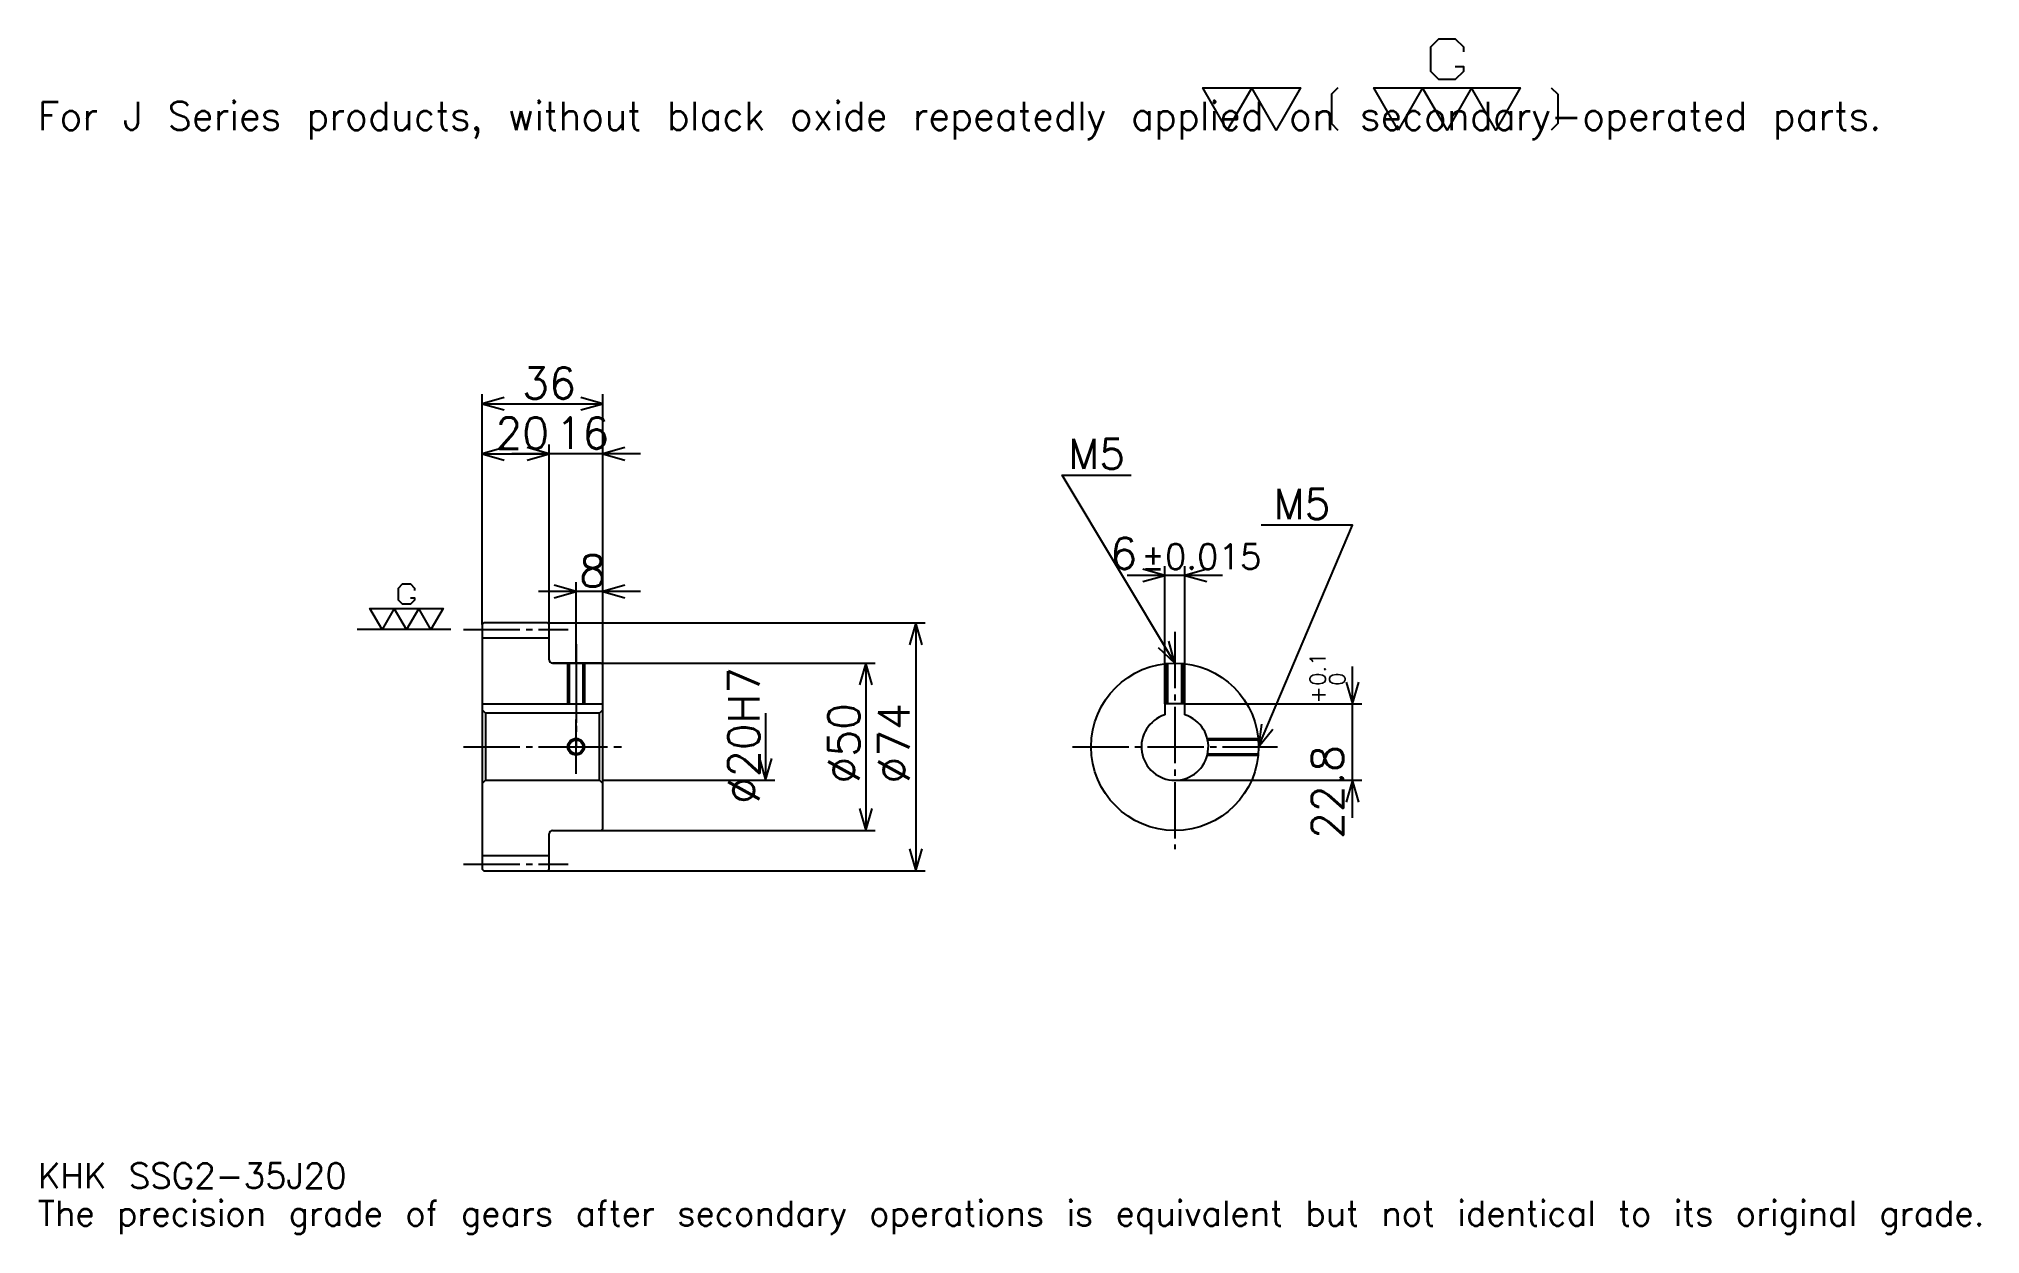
# Model space of a CAD drawing. Extents: x 19 to 599, y 7 to 364.
import ezdxf

# ---------------------------------------------------------------- set-up
doc = ezdxf.new("R2010")
doc.units = 0
doc.linetypes.add('DASHDOT', pattern=[22.434782, 16.826087, -1.869565, 1.869565, -1.869565])
doc.layers.get('0').update_dxf_attribs({"linetype": 'CONTINUOUS'})
doc.layers.add('DASHDOT', color=6, linetype='DASHDOT')
doc.styles.add('KANJI', font='TXT', dxfattribs={"bigfont": 'BIGFONT'})

msp = doc.modelspace()

# ---------------------------------------------------------------- linework, layer by layer
at = {"color": 5}
for p, q in [((151.434784, 189.369568), (151.434784, 257.608704)), ((187.434784, 189.369568), (187.434784, 257.608704)), ((151.434784, 254.804352), (187.434784, 254.804352)), ((151.434784, 239.847824), (171.434784, 239.847824)), ((198.652176, 239.847824), (160.217392, 239.847824)), ((171.434784, 189.369568), (171.434784, 242.652161)), ((372.478271, 203.543488), (344.043457, 203.543488)), ((355.260864, 165.169571), (355.260864, 206.347824)), ((361.260864, 165.169571), (361.260864, 206.347824)), ((198.652176, 198.717392), (168.217392, 198.717392)), ((179.434784, 189.369568), (179.434784, 201.521744)), ((151.434784, 188.869568), (151.434784, 189.369568)), ((170.934784, 189.369568), (187.434784, 189.369568)), ((171.434784, 188.869568), (171.434784, 189.369568)), ((179.434784, 177.369568), (179.434784, 189.369568)), ((179.434784, 177.369568), (179.434784, 189.369568)), ((187.434784, 189.369568), (283.717407, 189.369568)), ((187.434784, 176.869568), (187.434784, 189.369568)), ((280.913055, 189.369568), (280.913055, 115.369568)), ((172.434784, 177.369568), (187.434784, 177.369568)), ((187.434784, 177.369568), (268.760864, 177.369568)), ((265.956512, 177.369568), (265.956512, 127.369568)), ((411.304352, 131.152176), (411.304352, 176.386963)), ((236.043488, 162.369568), (236.043488, 142.369568)), ((361.260864, 165.169571), (414.108704, 165.169571)), ((187.434784, 142.369568), (238.847824, 142.369568)), ((358.260864, 142.369568), (414.108704, 142.369568)), ((172.434784, 127.369568), (187.434784, 127.369568)), ((187.434784, 127.369568), (268.760864, 127.369568)), ((170.934784, 115.369568), (187.434784, 115.369568)), ((187.434784, 115.369568), (283.717407, 115.369568))]:
    msp.add_line(p, q, dxfattribs=at)
at = {"color": 7}
msp.add_line((142.08696, 187.369568), (114.04348, 187.369568), dxfattribs=at)
at = {"color": 4}
for p, q in [((151.434784, 184.869568), (171.434784, 184.869568)), ((151.434784, 165.169571), (187.434784, 165.169571)), ((152.434784, 162.369568), (152.434784, 142.369568)), ((186.434784, 162.369568), (187.434784, 163.369568)), ((186.434784, 142.369568), (187.434784, 141.369568)), ((151.434784, 119.869568), (171.434784, 119.869568))]:
    msp.add_line(p, q, dxfattribs=at)
at = {"color": 7}
for points in [[(441.96524, 355.479126), (444.39566, 355.479126), (444.39566, 354.020874), (441.96524, 351.590424), (437.10437, 351.590424), (434.67392, 354.020874), (434.67392, 361.312164), (437.10437, 363.742615), (441.96524, 363.742615), (444.39566, 361.312164), (444.39566, 359.853912)], [(373.913055, 336.521729), (366.621765, 349.160004), (395.786957, 349.160004), (388.495667, 336.521729), (381.204346, 349.160004), (373.913055, 336.521729)], [(406.96698, 349.160004), (405.022614, 347.215637), (405.022614, 338.466064), (406.96698, 336.521729)], [(424.952179, 336.521729), (417.660889, 349.160004), (461.408691, 349.160004), (454.117401, 336.521729), (446.826111, 349.160004), (439.53479, 336.521729), (432.2435, 349.160004), (424.952179, 336.521729)], [(470.644348, 349.160004), (472.588715, 347.215637), (472.588715, 338.466064), (470.644348, 336.521729)], [(130.028259, 196.848267), (131.243484, 196.848267), (131.243484, 196.119141), (130.028259, 194.903915), (127.597824, 194.903915), (126.382614, 196.119141), (126.382614, 199.764786), (127.597824, 200.980011), (130.028259, 200.980011), (131.243484, 199.764786), (131.243484, 199.03566)], [(121.521744, 187.369568), (117.876083, 193.68869), (139.75, 193.68869), (136.104355, 187.369568), (132.458694, 193.68869), (128.813049, 187.369568), (125.167389, 193.68869), (121.521744, 187.369568)]]:
    msp.add_lwpolyline(points, dxfattribs=at)
at = {"color": 5}
for points in [[(157.978256, 256.67392), (151.434784, 254.804352), (157.978256, 252.934784)], [(180.891312, 252.934784), (187.434784, 254.804352), (180.891312, 256.67392)], [(157.978256, 241.717392), (151.434784, 239.847824), (157.978256, 237.978256)], [(164.891312, 237.978256), (171.434784, 239.847824), (164.891312, 241.717392)], [(164.891312, 237.978256), (171.434784, 239.847824), (164.891312, 241.717392)], [(193.978271, 241.717392), (187.434784, 239.847824), (193.978271, 237.978256)], [(358.260864, 177.369568), (324.608704, 233.456528), (345.17392, 233.456528)], [(383.260864, 152.369568), (411.304352, 218.5), (384.008698, 218.5)], [(348.717407, 201.67392), (355.260864, 203.543488), (348.717407, 205.41304)], [(367.804321, 205.41304), (361.260864, 203.543488), (367.804321, 201.67392)], [(172.891312, 196.847824), (179.434784, 198.717392), (172.891312, 200.58696)], [(193.978271, 200.58696), (187.434784, 198.717392), (193.978271, 196.847824)], [(282.782623, 182.826096), (280.913055, 189.369568), (279.043488, 182.826096)], [(353.291138, 182.018677), (358.260864, 177.369568), (356.497406, 183.942444)], [(267.82608, 170.826096), (265.956512, 177.369568), (264.086945, 170.826096)], [(409.434784, 171.713043), (411.304352, 165.169571), (413.17392, 171.713043)], [(384.094299, 159.123657), (383.260864, 152.369568), (387.536682, 157.663864)], [(234.17392, 148.91304), (236.043488, 142.369568), (237.913055, 148.91304)], [(413.17392, 135.826096), (411.304352, 142.369568), (409.434784, 135.826096)], [(264.086945, 133.91304), (265.956512, 127.369568), (267.82608, 133.91304)], [(279.043488, 121.913048), (280.913055, 115.369568), (282.782623, 121.913048)]]:
    msp.add_lwpolyline(points, dxfattribs=at)
at = {"color": 4}
for points in [[(171.434784, 178.369568), (171.434784, 188.869568), (170.934784, 189.369568), (151.934784, 189.369568), (151.434784, 188.869568), (151.434784, 141.369568)], [(172.434784, 127.369568), (186.934784, 127.369568), (187.434784, 127.869568), (187.434784, 176.869568), (186.934784, 177.369568), (172.434784, 177.369568)], [(176.934784, 177.369568), (176.934784, 165.169571)], [(177.369781, 177.369568), (177.369781, 165.169571)], [(181.499786, 177.369568), (181.499786, 165.169571)], [(181.934784, 177.369568), (181.934784, 165.169571)], [(355.760864, 165.169571), (355.760864, 177.244247)], [(356.195862, 165.169571), (356.195862, 177.284134)], [(360.325867, 165.169571), (360.325867, 177.284134)], [(360.760864, 165.169571), (360.760864, 177.244247)], [(151.434784, 141.369568), (152.434784, 142.369568), (186.434784, 142.369568), (186.434784, 162.369568), (152.434784, 162.369568), (151.434784, 163.369568)], [(361.260864, 161.908966), (361.260864, 165.169571), (355.260864, 165.169571), (355.260864, 161.908966)], [(367.943329, 154.869568), (383.135559, 154.869568)], [(368.045349, 154.43457), (383.175415, 154.43457)], [(367.943329, 149.869568), (383.135559, 149.869568)], [(368.045349, 150.304565), (383.175415, 150.304565)], [(151.434784, 141.369568), (151.434784, 115.869568), (151.934784, 115.369568), (170.934784, 115.369568), (171.434784, 115.869568), (171.434784, 126.369568)]]:
    msp.add_lwpolyline(points, dxfattribs=at)
for centre, radius in [((358.260864, 152.369568), 25), ((179.434784, 152.369568), 2.065)]:
    msp.add_circle(centre, radius, dxfattribs=at)
at = {"color": 7}
msp.add_circle((179.434784, 152.369568), 2.5, dxfattribs=at)
at = {"color": 4}
for centre, radius, start, end in [((172.434784, 178.369568), 1, 180, 270), ((358.260864, 152.369568), 10, 107.457602748, 72.542397252), ((172.434784, 126.369568), 1, 90, 180)]:
    msp.add_arc(centre, radius, start, end, dxfattribs=at)
at = {"layer": 'DASHDOT', "color": 7}
for p, q in [((145.826096, 187.369568), (177.043488, 187.369568)), ((358.260864, 186.717392), (358.260864, 121.760872)), ((179.434784, 177.369568), (179.434784, 152.369568)), ((145.826096, 152.369568), (193.043488, 152.369568)), ((327.652161, 152.369568), (388.869568, 152.369568)), ((145.826096, 117.369568), (177.043488, 117.369568))]:
    msp.add_line(p, q, dxfattribs=at)
for points in [[(179.434784, 182.978271), (179.434784, 159.560867)], [(179.434784, 144.260864), (179.434784, 160.478271)], [(171.32608, 152.369568), (187.543488, 152.369568)]]:
    msp.add_lwpolyline(points, dxfattribs=at)

# ---------------------------------------------------------------- texts
at = {"color": 7, "style": 'KANJI'}
for s, height, p in [('For J Series products, without black oxide repeatedly applied on secondary-operated parts.', 8.413043, (18.695652, 336.521729)), ('36', 9.347826, (163.358704, 256.299988)), ('20', 9.347826, (155.358704, 241.343475)), ('16', 9.347826, (173.358704, 241.343475)), ('M5', 8.973913, (326.478271, 235.32608)), ('M5', 8.973913, (387.747833, 220.369568)), ('6', 9.347826, (338.965088, 205.41304)), ('8', 9.347826, (180.396744, 200.213043)), ('%%p0.015', 7.478261, (348.218292, 205.41304)), ('KHK SSG2-35J20', 7.478261, (18.695652, 20.565218)), ('The precision grade of gears after secondary operations is equivalent but not identical to its original grade.', 7.478261, (18.695652, 9.347826))]:
    msp.add_text(s, height=height, dxfattribs=at).set_placement(p)
for s, height, p in [('%%c20H7', 9.347826, (234.17392, 135.309784)), ('0.1', 4.673913, (403.265228, 170.531433)), ('0', 4.673913, (409.060883, 170.531433)), ('+', 4.673913, (403.265228, 165.296661)), ('%%c50', 9.347826, (264.086945, 141.385864)), ('%%c74', 9.347826, (279.043488, 141.385864)), ('22.8', 9.347826, (408.5, 124.835571))]:
    msp.add_text(s, height=height, rotation=90, dxfattribs=at).set_placement(p)

doc.saveas('drawing.dxf')
